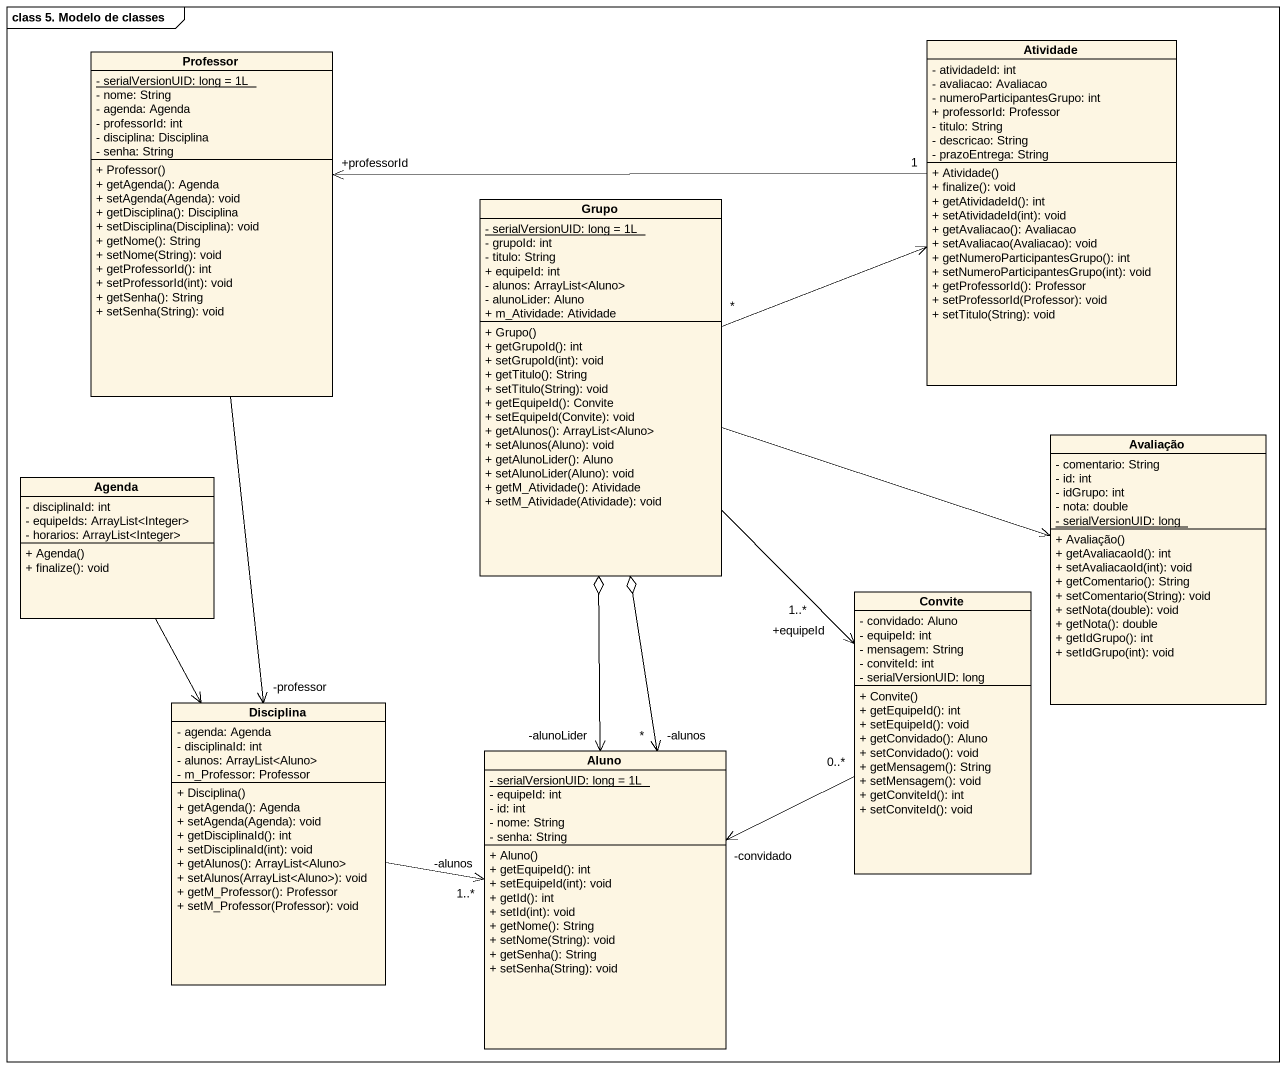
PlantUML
@startuml
mainframe class 5. Modelo de classes
hide circle
hide empty members
skinparam classAttributeIconSize 0
class Atividade {
  - atividadeId: int
  - avaliacao: Avaliacao
  - numeroParticipantesGrupo: int
  + professorId: Professor
  - titulo: String
  - descricao: String
  - prazoEntrega: String
  + Atividade()
  + finalize(): void
  + getAtividadeId(): int
  + setAtividadeId(int): void
  + getAvaliacao(): Avaliacao
  + setAvaliacao(Avaliacao): void
  + getNumeroParticipantesGrupo(): int
  + setNumeroParticipantesGrupo(int): void
  + getProfessorId(): Professor
  + setProfessorId(Professor): void
  + setTitulo(String): void
}
class Professor {
  {static} - serialVersionUID: long = 1L
  - nome: String
  - agenda: Agenda
  - professorId: int
  - disciplina: Disciplina
  - senha: String
  + Professor()
  + getAgenda(): Agenda
  + setAgenda(Agenda): void
  + getDisciplina(): Disciplina
  + setDisciplina(Disciplina): void
  + getNome(): String
  + setNome(String): void
  + getProfessorId(): int
  + setProfessorId(int): void
  + getSenha(): String
  + setSenha(String): void
}
class Grupo {
  {static} - serialVersionUID: long = 1L
  - grupoId: int
  - titulo: String
  + equipeId: int
  - alunos: ArrayList<Aluno>
  - alunoLider: Aluno
  + m_Atividade: Atividade
  + Grupo()
  + getGrupoId(): int
  + setGrupoId(int): void
  + getTitulo(): String
  + setTitulo(String): void
  + getEquipeId(): Convite
  + setEquipeId(Convite): void
  + getAlunos(): ArrayList<Aluno>
  + setAlunos(Aluno): void
  + getAlunoLider(): Aluno
  + setAlunoLider(Aluno): void
  + getM_Atividade(): Atividade
  + setM_Atividade(Atividade): void
}
class Avaliação {
  - comentario: String
  - id: int
  - idGrupo: int
  - nota: double
  {static} - serialVersionUID: long
  + Avaliação()
  + getAvaliacaoId(): int
  + setAvaliacaoId(int): void
  + getComentario(): String
  + setComentario(String): void
  + setNota(double): void
  + getNota(): double
  + getIdGrupo(): int
  + setIdGrupo(int): void
}
class Agenda {
  - disciplinaId: int
  - equipeIds: ArrayList<Integer>
  - horarios: ArrayList<Integer>
  + Agenda()
  + finalize(): void
}
class Convite {
  - convidado: Aluno
  - equipeId: int
  - mensagem: String
  - conviteId: int
  - serialVersionUID: long
  + Convite()
  + getEquipeId(): int
  + setEquipeId(): void
  + getConvidado(): Aluno
  + setConvidado(): void
  + getMensagem(): String
  + setMensagem(): void
  + getConviteId(): int
  + setConviteId(): void
}
class Disciplina {
  - agenda: Agenda
  - disciplinaId: int
  - alunos: ArrayList<Aluno>
  - m_Professor: Professor
  + Disciplina()
  + getAgenda(): Agenda
  + setAgenda(Agenda): void
  + getDisciplinaId(): int
  + setDisciplinaId(int): void
  + getAlunos(): ArrayList<Aluno>
  + setAlunos(ArrayList<Aluno>): void
  + getM_Professor(): Professor
  + setM_Professor(Professor): void
}
class Aluno {
  {static} - serialVersionUID: long = 1L
  - equipeId: int
  - id: int
  - nome: String
  - senha: String
  + Aluno()
  + getEquipeId(): int
  + setEquipeId(int): void
  + getId(): int
  + setId(int): void
  + getNome(): String
  + setNome(String): void
  + getSenha(): String
  + setSenha(String): void
}
Atividade "1" -left-> "+professorId" Professor
Professor --> "-professor" Disciplina
Grupo "*" -right-> Atividade
Grupo -right-> Avaliação
Grupo --> "+equipeId\n1..*" Convite
Agenda --> Disciplina
Convite "0..*" -left-> "-convidado" Aluno
Disciplina -right-> "-alunos\n1..*" Aluno
Aluno "-alunos\n*" <-up-o Grupo
Aluno "-alunoLider" <-up-o Grupo
@enduml
